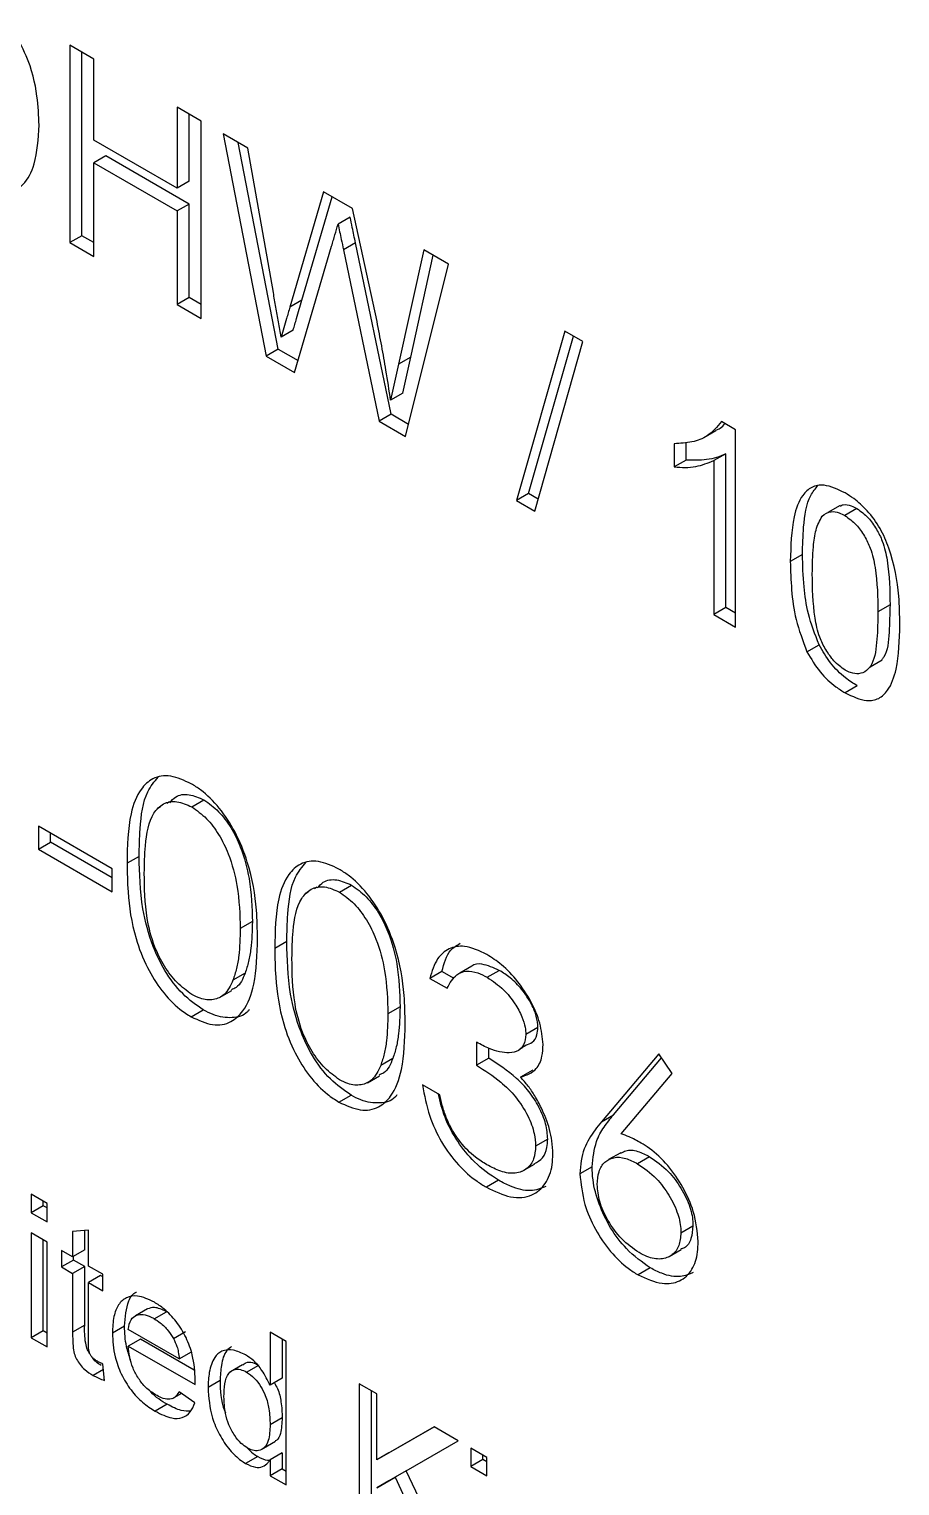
# Model space of a CAD drawing. Extents: x 75 to 2075, y 25 to 1460.
# Drawn here: x 1937.8 to 1947.99, y 983.23 to 1000.26 of the extents above; entities that cross this region are included whole.
import ezdxf

# ---------------------------------------------------------------- set-up
doc = ezdxf.new("R2010")
doc.units = 0
doc.header["$LTSCALE"] = 5
doc.linetypes.add('SLD-KATı', pattern=[0])
doc.layers.get('0').update_dxf_attribs({"linetype": 'CONTINUOUS'})

msp = doc.modelspace()

# ---------------------------------------------------------------- linework, layer by layer
at = {"color": 7, "linetype": 'SLD-KATı'}
for p, q in [((1938.561, 999.913), (1938.279, 1000.076)), ((1938.279, 1000.076), (1938.279, 997.769)), ((1938.421, 997.85), (1938.421, 999.994)), ((1938.561, 998.967), (1938.561, 999.913)), ((1939.816, 999.189), (1939.534, 999.351)), ((1939.534, 999.351), (1939.534, 998.405)), ((1939.676, 998.486), (1939.676, 999.27)), ((1939.816, 996.882), (1939.816, 999.189)), ((1939.534, 998.405), (1938.561, 998.967)), ((1940.363, 998.873), (1940.072, 999.041)), ((1940.072, 999.041), (1940.575, 996.443)), ((1940.717, 996.525), (1940.249, 998.938)), ((1938.702, 998.782), (1938.561, 998.7)), ((1939.676, 998.22), (1938.702, 998.782)), ((1940.66, 997.184), (1940.363, 998.873)), ((1938.561, 997.606), (1938.561, 998.7)), ((1938.561, 998.7), (1939.534, 998.139)), ((1939.676, 998.486), (1939.534, 998.405)), ((1939.676, 998.22), (1939.534, 998.139)), ((1939.676, 997.126), (1939.676, 998.22)), ((1941.248, 998.362), (1940.854, 997.015)), ((1940.995, 997.097), (1941.349, 998.304)), ((1941.587, 998.166), (1941.248, 998.362)), ((1939.534, 998.139), (1939.534, 997.044)), ((1941.558, 998.067), (1941.417, 997.986)), ((1941.873, 996.846), (1941.587, 998.166)), ((1938.421, 997.85), (1938.279, 997.769)), ((1938.279, 997.769), (1938.561, 997.606)), ((1938.561, 997.769), (1938.421, 997.85)), ((1940.908, 996.251), (1941.341, 997.727)), ((1941.621, 997.766), (1941.48, 997.684)), ((1942.038, 995.762), (1941.621, 997.766)), ((1941.48, 997.684), (1941.897, 995.68)), ((1942.419, 997.686), (1942.124, 996.348)), ((1942.266, 996.429), (1942.529, 997.623)), ((1942.71, 997.518), (1942.419, 997.686)), ((1942.207, 995.502), (1942.71, 997.518)), ((1939.676, 997.126), (1939.534, 997.044)), ((1939.534, 997.044), (1939.816, 996.882)), ((1939.816, 997.045), (1939.676, 997.126)), ((1940.995, 997.097), (1940.854, 997.015)), ((1940.892, 996.746), (1940.751, 996.665)), ((1944.067, 996.734), (1943.504, 994.753)), ((1943.645, 994.834), (1944.169, 996.676)), ((1944.279, 996.612), (1944.067, 996.734)), ((1940.717, 996.525), (1940.575, 996.443)), ((1940.717, 996.525), (1940.949, 996.391)), ((1943.716, 994.63), (1944.279, 996.612)), ((1940.575, 996.443), (1940.908, 996.251)), ((1942.266, 996.429), (1942.124, 996.348)), ((1942.173, 996.007), (1942.031, 995.925)), ((1942.038, 995.762), (1941.897, 995.68)), ((1941.897, 995.68), (1942.207, 995.502)), ((1942.242, 995.644), (1942.038, 995.762)), ((1946.065, 995.581), (1945.9, 995.676)), ((1945.693, 995.49), (1945.834, 995.571)), ((1946.065, 993.274), (1946.065, 995.581)), ((1945.348, 995.418), (1945.348, 995.146)), ((1945.489, 995.227), (1945.489, 995.433)), ((1945.489, 995.227), (1945.348, 995.146)), ((1945.95, 995.301), (1945.809, 995.22)), ((1945.809, 995.22), (1945.809, 993.422)), ((1945.95, 993.504), (1945.95, 995.301)), ((1943.645, 994.834), (1943.504, 994.753)), ((1943.756, 994.771), (1943.645, 994.834)), ((1943.504, 994.753), (1943.716, 994.63)), ((1947.287, 994.696), (1947.145, 994.615)), ((1947.484, 994.659), (1947.343, 994.577)), ((1946.847, 994.124), (1946.705, 994.042)), ((1945.95, 993.504), (1945.809, 993.422)), ((1946.065, 993.437), (1945.95, 993.504)), ((1947.871, 993.533), (1947.73, 993.452)), ((1945.809, 993.422), (1946.065, 993.274)), ((1946.9, 992.985), (1947.041, 993.067)), ((1947.638, 992.809), (1947.779, 992.891)), ((1947.487, 992.587), (1947.346, 992.505)), ((1939.444, 991.229), (1939.415, 991.212)), ((1939.707, 991.172), (1939.848, 991.254)), ((1939.336, 991.167), (1939.302, 991.147)), ((1937.913, 990.945), (1937.913, 990.679)), ((1938.777, 990.446), (1937.913, 990.945)), ((1937.913, 990.679), (1938.055, 990.761)), ((1938.055, 990.761), (1938.055, 990.863)), ((1938.777, 990.344), (1938.055, 990.761)), ((1937.913, 990.679), (1938.777, 990.18)), ((1939.091, 990.593), (1938.949, 990.512)), ((1938.777, 990.18), (1938.777, 990.446)), ((1941.17, 990.232), (1941.142, 990.215)), ((1941.434, 990.175), (1941.575, 990.257)), ((1941.063, 990.17), (1941.029, 990.15)), ((1940.415, 989.83), (1940.273, 989.748)), ((1940.818, 989.596), (1940.676, 989.515)), ((1940.33, 989.227), (1940.188, 989.146)), ((1942.631, 989.249), (1942.49, 989.167)), ((1942.775, 989.166), (1942.631, 989.249)), ((1942.981, 989.311), (1942.84, 989.229)), ((1943.161, 989.179), (1943.302, 989.26)), ((1940.032, 988.943), (1940.174, 989.025)), ((1942.49, 989.167), (1942.691, 989.051)), ((1939.7, 988.717), (1939.841, 988.798)), ((1942.142, 988.833), (1942, 988.752)), ((1943.754, 988.593), (1943.612, 988.511)), ((1943.037, 988.419), (1943.037, 988.153)), ((1943.178, 988.235), (1943.178, 988.35)), ((1943.548, 988.347), (1943.611, 988.384)), ((1942.057, 988.23), (1941.915, 988.149)), ((1943.178, 988.235), (1943.037, 988.153)), ((1945.166, 988.286), (1944.496, 987.49)), ((1944.638, 987.572), (1945.199, 988.239)), ((1945.322, 988.056), (1945.166, 988.286)), ((1941.759, 987.946), (1941.901, 988.028)), ((1943.693, 988.094), (1943.551, 988.012)), ((1944.728, 987.351), (1945.322, 988.056)), ((1942.605, 987.804), (1942.403, 987.921)), ((1941.427, 987.72), (1941.568, 987.801)), ((1944.496, 987.49), (1944.638, 987.572)), ((1943.869, 987.288), (1943.727, 987.206)), ((1943.57, 986.912), (1943.712, 986.994)), ((1944.722, 987.129), (1944.58, 987.048)), ((1945.06, 987.082), (1944.919, 987)), ((1943.294, 986.806), (1943.152, 986.724)), ((1944.387, 986.964), (1944.245, 986.882)), ((1938.014, 986.535), (1937.828, 986.642)), ((1937.828, 986.642), (1937.828, 986.427)), ((1937.97, 986.509), (1937.828, 986.427)), ((1937.97, 986.509), (1937.97, 986.561)), ((1938.014, 986.483), (1937.97, 986.509)), ((1938.014, 986.32), (1938.014, 986.535)), ((1937.828, 986.427), (1938.014, 986.32)), ((1938.014, 986.083), (1937.828, 986.191)), ((1937.828, 986.191), (1937.828, 984.965)), ((1938.499, 986.224), (1938.313, 986.209)), ((1938.313, 986.209), (1938.313, 985.911)), ((1938.454, 985.993), (1938.454, 986.221)), ((1938.499, 985.803), (1938.499, 986.224)), ((1945.426, 986.192), (1945.567, 986.273)), ((1937.97, 985.046), (1937.97, 986.109)), ((1938.014, 984.857), (1938.014, 986.083)), ((1938.313, 985.911), (1938.182, 985.986)), ((1938.182, 985.986), (1938.182, 985.793)), ((1938.454, 985.993), (1938.313, 985.911)), ((1945.288, 985.914), (1945.429, 985.995)), ((1938.324, 985.874), (1938.182, 985.793)), ((1938.182, 985.793), (1938.313, 985.717)), ((1938.454, 985.799), (1938.313, 985.717)), ((1938.324, 985.874), (1938.324, 985.917)), ((1938.454, 985.799), (1938.324, 985.874)), ((1938.454, 985.111), (1938.454, 985.799)), ((1938.666, 985.707), (1938.499, 985.803)), ((1945.067, 985.782), (1944.925, 985.7)), ((1938.313, 985.717), (1938.313, 985.029)), ((1938.64, 985.692), (1938.499, 985.61)), ((1938.499, 984.914), (1938.499, 985.61)), ((1938.499, 985.61), (1938.666, 985.513)), ((1938.666, 985.676), (1938.64, 985.692)), ((1938.666, 985.513), (1938.666, 985.707)), ((1939.19, 985.304), (1939.049, 985.222)), ((1939.268, 985.187), (1939.409, 985.269)), ((1938.454, 985.111), (1938.313, 985.029)), ((1938.92, 985.1), (1938.778, 985.019)), ((1937.97, 985.046), (1937.828, 984.965)), ((1937.828, 984.965), (1938.014, 984.857)), ((1938.014, 985.02), (1937.97, 985.046)), ((1939.56, 984.717), (1938.964, 985.061)), ((1939.106, 984.949), (1938.964, 984.868)), ((1939.733, 984.588), (1939.106, 984.949)), ((1939.492, 984.955), (1939.634, 985.037)), ((1940.808, 984.922), (1940.622, 985.029)), ((1940.622, 985.029), (1940.622, 984.41)), ((1940.764, 984.948), (1940.764, 984.491)), ((1938.964, 984.868), (1939.746, 984.417)), ((1939.56, 984.717), (1939.702, 984.799)), ((1940.808, 983.244), (1940.808, 984.922)), ((1938.673, 984.593), (1938.554, 984.524)), ((1938.685, 984.467), (1938.666, 984.658)), ((1940.3, 984.649), (1940.159, 984.568)), ((1940.347, 984.564), (1940.489, 984.646)), ((1940.037, 984.465), (1939.896, 984.383)), ((1940.764, 984.491), (1940.622, 984.41)), ((1941.87, 984.309), (1941.665, 984.427)), ((1941.665, 984.427), (1941.665, 982.749)), ((1939.482, 984.255), (1939.584, 984.314)), ((1939.741, 984.204), (1939.558, 984.331)), ((1941.807, 982.831), (1941.807, 984.346)), ((1941.87, 983.536), (1941.87, 984.309)), ((1939.42, 984.187), (1939.279, 984.106)), ((1940.764, 984.029), (1940.622, 983.948)), ((1942.54, 983.922), (1941.87, 983.536)), ((1942.012, 983.618), (1942.54, 983.922)), ((1942.82, 983.76), (1942.54, 983.922)), ((1940.544, 983.673), (1940.686, 983.755)), ((1942.213, 983.41), (1942.82, 983.76)), ((1940.478, 983.577), (1940.336, 983.495)), ((1940.764, 983.618), (1940.622, 983.537)), ((1940.764, 983.618), (1940.764, 983.433)), ((1942.012, 983.618), (1941.87, 983.536)), ((1943.155, 983.567), (1942.969, 983.674)), ((1942.969, 983.674), (1942.969, 983.459)), ((1943.111, 983.541), (1943.111, 983.593)), ((1943.155, 983.352), (1943.155, 983.567)), ((1940.622, 983.537), (1940.622, 983.352)), ((1940.764, 983.433), (1940.622, 983.352)), ((1940.764, 983.433), (1940.808, 983.407)), ((1942.213, 983.41), (1942.012, 983.294)), ((1942.213, 983.41), (1942.083, 983.335)), ((1942.857, 982.061), (1942.213, 983.41)), ((1943.111, 983.541), (1942.969, 983.459)), ((1942.969, 983.459), (1943.155, 983.352)), ((1943.155, 983.515), (1943.111, 983.541)), ((1940.622, 983.352), (1940.808, 983.244)), ((1941.87, 983.212), (1942.083, 983.335)), ((1942.012, 983.294), (1941.87, 983.212)), ((1942.083, 983.335), (1942.605, 982.207))]:
    msp.add_line(p, q, dxfattribs=at)
for points, knots in [([(1937.921, 999.142), (1937.916, 999.253), (1937.906, 999.509), (1937.81, 999.907), (1937.666, 1000.162), (1937.608, 1000.265)], [0, 0, 0, 0, 0.315467, 0.722962, 1, 1, 1, 1]), ([(1936.997, 998.509), (1937.092, 998.459), (1937.282, 998.358), (1937.551, 998.314), (1937.753, 998.438), (1937.895, 998.709), (1937.911, 998.982), (1937.921, 999.142)], [0, 0, 0, 0, 0.181861, 0.365796, 0.532208, 0.726935, 1, 1, 1, 1]), ([(1941.621, 997.766), (1941.615, 997.796), (1941.602, 997.855), (1941.581, 997.956), (1941.567, 998.027), (1941.558, 998.067)], [0, 0, 0, 0, 0.296938, 0.593882, 1, 1, 1, 1]), ([(1941.341, 997.727), (1941.348, 997.75), (1941.361, 997.794), (1941.386, 997.88), (1941.405, 997.944), (1941.417, 997.986)], [0, 0, 0, 0, 0.25956, 0.519121, 1, 1, 1, 1]), ([(1941.417, 997.986), (1941.423, 997.956), (1941.435, 997.896), (1941.456, 997.796), (1941.471, 997.725), (1941.48, 997.684)], [0, 0, 0, 0, 0.297013, 0.593946, 1, 1, 1, 1]), ([(1940.751, 996.665), (1940.74, 996.724), (1940.72, 996.84), (1940.69, 997.013), (1940.67, 997.127), (1940.66, 997.184)], [0, 0, 0, 0, 0.340988, 0.670494, 1, 1, 1, 1]), ([(1940.892, 996.746), (1940.905, 996.791), (1940.929, 996.872), (1940.963, 996.989), (1940.984, 997.061), (1940.995, 997.097)], [0, 0, 0, 0, 0.382685, 0.691342, 1, 1, 1, 1]), ([(1940.854, 997.015), (1940.847, 996.993), (1940.834, 996.948), (1940.81, 996.867), (1940.783, 996.773), (1940.761, 996.701), (1940.751, 996.665)], [0, 0, 0, 0, 0.1913412, 0.3826883, 0.6913441, 1, 1, 1, 1]), ([(1942.031, 995.925), (1942.014, 996.042), (1941.982, 996.253), (1941.928, 996.56), (1941.891, 996.751), (1941.873, 996.846)], [0, 0, 0, 0, 0.384819, 0.692338, 1, 1, 1, 1]), ([(1942.124, 996.348), (1942.114, 996.301), (1942.093, 996.207), (1942.063, 996.066), (1942.042, 995.972), (1942.031, 995.925)], [0, 0, 0, 0, 0.334719, 0.667358, 1, 1, 1, 1]), ([(1942.173, 996.007), (1942.183, 996.054), (1942.204, 996.148), (1942.235, 996.289), (1942.255, 996.382), (1942.266, 996.429)], [0, 0, 0, 0, 0.334719, 0.66736, 1, 1, 1, 1]), ([(1945.9, 995.676), (1945.849, 995.615), (1945.754, 995.503), (1945.557, 995.43), (1945.418, 995.422), (1945.348, 995.418)], [0, 0, 0, 0, 0.371922, 0.681373, 1, 1, 1, 1]), ([(1945.832, 995.576), (1945.851, 995.582), (1945.893, 995.597), (1945.923, 995.634), (1945.939, 995.654)], [0, 0, 0, 0, 0.446762, 1, 1, 1, 1]), ([(1945.348, 995.146), (1945.391, 995.143), (1945.477, 995.137), (1945.636, 995.152), (1945.741, 995.193), (1945.809, 995.22)], [0, 0, 0, 0, 0.257615, 0.51512, 1, 1, 1, 1]), ([(1945.95, 995.301), (1945.915, 995.285), (1945.845, 995.252), (1945.692, 995.222), (1945.57, 995.225), (1945.489, 995.227)], [0, 0, 0, 0, 0.2576707, 0.5152836, 1, 1, 1, 1]), ([(1947.346, 994.842), (1947.261, 994.882), (1947.119, 994.951), (1946.95, 994.918), (1946.821, 994.798), (1946.718, 994.512), (1946.71, 994.222), (1946.705, 994.042)], [0, 0, 0, 0, 0.18531, 0.311007, 0.436487, 0.649442, 1, 1, 1, 1]), ([(1946.847, 994.124), (1946.85, 994.231), (1946.856, 994.479), (1946.901, 994.773), (1946.998, 994.892), (1947.028, 994.928)], [0, 0, 0, 0, 0.3454699, 0.8009858, 1, 1, 1, 1]), ([(1947.986, 993.303), (1947.984, 993.413), (1947.98, 993.694), (1947.908, 994.082), (1947.763, 994.433), (1947.613, 994.633), (1947.468, 994.766), (1947.379, 994.821), (1947.346, 994.842)], [0, 0, 0, 0, 0.209364, 0.536484, 0.669568, 0.803791, 0.925387, 1, 1, 1, 1]), ([(1947.291, 994.688), (1947.302, 994.695), (1947.336, 994.715), (1947.407, 994.698), (1947.462, 994.67), (1947.484, 994.659)], [0, 0, 0, 0, 0.214056, 0.684521, 1, 1, 1, 1]), ([(1947.484, 994.659), (1947.53, 994.626), (1947.615, 994.567), (1947.715, 994.422), (1947.798, 994.251), (1947.865, 993.94), (1947.869, 993.703), (1947.871, 993.533)], [0, 0, 0, 0, 0.139866, 0.259174, 0.37275, 0.552839, 1, 1, 1, 1]), ([(1946.962, 993.895), (1946.964, 994.003), (1946.968, 994.18), (1946.997, 994.419), (1947.05, 994.521), (1947.077, 994.572)], [0, 0, 0, 0, 0.428117, 0.708757, 1, 1, 1, 1]), ([(1947.077, 994.572), (1947.11, 994.595), (1947.165, 994.633), (1947.265, 994.618), (1947.321, 994.589), (1947.343, 994.577)], [0, 0, 0, 0, 0.462679, 0.784319, 1, 1, 1, 1]), ([(1947.343, 994.577), (1947.389, 994.545), (1947.474, 994.485), (1947.574, 994.341), (1947.657, 994.169), (1947.724, 993.858), (1947.727, 993.621), (1947.73, 993.452)], [0, 0, 0, 0, 0.139866, 0.259174, 0.37275, 0.552839, 1, 1, 1, 1]), ([(1947.041, 993.067), (1946.994, 993.189), (1946.907, 993.419), (1946.856, 993.776), (1946.85, 993.998), (1946.847, 994.124)], [0, 0, 0, 0, 0.33041, 0.623595, 1, 1, 1, 1]), ([(1946.705, 994.042), (1946.708, 993.932), (1946.714, 993.714), (1946.759, 993.359), (1946.852, 993.112), (1946.9, 992.985)], [0, 0, 0, 0, 0.331901, 0.656806, 1, 1, 1, 1]), ([(1947.346, 992.771), (1947.301, 992.803), (1947.217, 992.863), (1947.117, 993.008), (1947.032, 993.181), (1946.968, 993.492), (1946.964, 993.728), (1946.962, 993.895)], [0, 0, 0, 0, 0.137427, 0.25702, 0.373995, 0.555488, 1, 1, 1, 1]), ([(1947.73, 993.452), (1947.728, 993.345), (1947.723, 993.13), (1947.691, 992.879), (1947.6, 992.757), (1947.512, 992.722), (1947.422, 992.732), (1947.367, 992.76), (1947.346, 992.771)], [0, 0, 0, 0, 0.291519, 0.584687, 0.707649, 0.830331, 0.933423, 1, 1, 1, 1]), ([(1947.871, 993.533), (1947.868, 993.427), (1947.862, 993.215), (1947.844, 992.978), (1947.783, 992.906), (1947.775, 992.896)], [0, 0, 0, 0, 0.461354, 0.925317, 1, 1, 1, 1]), ([(1947.346, 992.505), (1947.432, 992.464), (1947.576, 992.396), (1947.745, 992.429), (1947.871, 992.55), (1947.973, 992.834), (1947.981, 993.123), (1947.986, 993.303)], [0, 0, 0, 0, 0.1892264, 0.314214, 0.4388013, 0.6491328, 1, 1, 1, 1]), ([(1946.9, 992.985), (1946.948, 992.903), (1947.044, 992.741), (1947.21, 992.59), (1947.31, 992.527), (1947.346, 992.505)], [0, 0, 0, 0, 0.399804, 0.787019, 1, 1, 1, 1]), ([(1947.487, 992.587), (1947.442, 992.616), (1947.333, 992.684), (1947.17, 992.845), (1947.083, 992.995), (1947.041, 993.067)], [0, 0, 0, 0, 0.273491, 0.648749, 1, 1, 1, 1]), ([(1939.7, 991.442), (1939.618, 991.48), (1939.454, 991.555), (1939.248, 991.518), (1939.084, 991.368), (1938.96, 991.041), (1938.953, 990.714), (1938.949, 990.512)], [0, 0, 0, 0, 0.155618, 0.311935, 0.454721, 0.662944, 1, 1, 1, 1]), ([(1939.091, 990.593), (1939.093, 990.701), (1939.099, 990.971), (1939.146, 991.319), (1939.269, 991.466), (1939.314, 991.52)], [0, 0, 0, 0, 0.295982, 0.745313, 1, 1, 1, 1]), ([(1940.475, 989.631), (1940.473, 989.741), (1940.468, 990.025), (1940.396, 990.452), (1940.229, 990.869), (1940.035, 991.165), (1939.85, 991.348), (1939.737, 991.419), (1939.7, 991.442)], [0, 0, 0, 0, 0.179179, 0.461345, 0.637281, 0.783821, 0.93058, 1, 1, 1, 1]), ([(1939.151, 990.396), (1939.153, 990.504), (1939.157, 990.761), (1939.215, 991.065), (1939.368, 991.219), (1939.525, 991.252), (1939.647, 991.198), (1939.707, 991.172)], [0, 0, 0, 0, 0.2305227, 0.551426, 0.7032148, 0.8558961, 1, 1, 1, 1]), ([(1939.449, 991.221), (1939.47, 991.246), (1939.526, 991.31), (1939.668, 991.332), (1939.789, 991.28), (1939.848, 991.254)], [0, 0, 0, 0, 0.238436, 0.630223, 1, 1, 1, 1]), ([(1939.848, 991.254), (1939.907, 991.212), (1940.021, 991.13), (1940.171, 990.93), (1940.303, 990.659), (1940.402, 990.273), (1940.41, 989.995), (1940.415, 989.83)], [0, 0, 0, 0, 0.1420557, 0.279146, 0.4238033, 0.6593698, 1, 1, 1, 1]), ([(1939.707, 991.172), (1939.765, 991.13), (1939.88, 991.048), (1940.03, 990.848), (1940.161, 990.577), (1940.26, 990.191), (1940.269, 989.913), (1940.273, 989.748)], [0, 0, 0, 0, 0.142056, 0.279146, 0.423803, 0.65937, 1, 1, 1, 1]), ([(1939.841, 988.798), (1939.759, 988.855), (1939.594, 988.97), (1939.389, 989.245), (1939.223, 989.59), (1939.102, 990.059), (1939.095, 990.394), (1939.091, 990.593)], [0, 0, 0, 0, 0.156378, 0.313617, 0.453912, 0.673752, 1, 1, 1, 1]), ([(1941.427, 990.445), (1941.345, 990.483), (1941.181, 990.558), (1940.975, 990.521), (1940.811, 990.371), (1940.687, 990.044), (1940.68, 989.717), (1940.676, 989.515)], [0, 0, 0, 0, 0.155618, 0.311935, 0.454721, 0.662944, 1, 1, 1, 1]), ([(1938.949, 990.512), (1938.951, 990.402), (1938.956, 990.123), (1939.015, 989.709), (1939.169, 989.305), (1939.35, 989.016), (1939.535, 988.822), (1939.655, 988.745), (1939.7, 988.717)], [0, 0, 0, 0, 0.1806558, 0.4590733, 0.627824, 0.7710513, 0.9142298, 1, 1, 1, 1]), ([(1939.707, 988.979), (1939.648, 989.021), (1939.531, 989.105), (1939.38, 989.307), (1939.251, 989.567), (1939.157, 989.95), (1939.153, 990.224), (1939.151, 990.396)], [0, 0, 0, 0, 0.1423447, 0.2840378, 0.4286851, 0.6392402, 1, 1, 1, 1]), ([(1940.818, 989.596), (1940.82, 989.704), (1940.826, 989.974), (1940.873, 990.322), (1940.996, 990.47), (1941.041, 990.523)], [0, 0, 0, 0, 0.295982, 0.745313, 1, 1, 1, 1]), ([(1942.202, 988.634), (1942.2, 988.744), (1942.195, 989.028), (1942.123, 989.455), (1941.956, 989.872), (1941.762, 990.168), (1941.577, 990.351), (1941.464, 990.422), (1941.427, 990.445)], [0, 0, 0, 0, 0.179179, 0.461345, 0.637281, 0.783821, 0.93058, 1, 1, 1, 1]), ([(1940.878, 989.4), (1940.88, 989.507), (1940.884, 989.764), (1940.942, 990.068), (1941.095, 990.222), (1941.252, 990.255), (1941.374, 990.201), (1941.434, 990.175)], [0, 0, 0, 0, 0.230523, 0.551426, 0.703215, 0.855896, 1, 1, 1, 1]), ([(1941.176, 990.224), (1941.197, 990.249), (1941.253, 990.313), (1941.395, 990.335), (1941.516, 990.283), (1941.575, 990.257)], [0, 0, 0, 0, 0.238436, 0.630223, 1, 1, 1, 1]), ([(1941.575, 990.257), (1941.633, 990.215), (1941.748, 990.133), (1941.898, 989.933), (1942.03, 989.662), (1942.129, 989.276), (1942.137, 988.998), (1942.142, 988.833)], [0, 0, 0, 0, 0.142056, 0.279146, 0.423803, 0.65937, 1, 1, 1, 1]), ([(1941.434, 990.175), (1941.492, 990.133), (1941.607, 990.051), (1941.757, 989.851), (1941.888, 989.58), (1941.987, 989.194), (1941.995, 988.916), (1942, 988.752)], [0, 0, 0, 0, 0.142056, 0.279146, 0.423803, 0.65937, 1, 1, 1, 1]), ([(1940.273, 989.748), (1940.27, 989.641), (1940.266, 989.479), (1940.233, 989.28), (1940.203, 989.191), (1940.188, 989.146)], [0, 0, 0, 0, 0.494077, 0.745649, 1, 1, 1, 1]), ([(1940.415, 989.83), (1940.412, 989.723), (1940.407, 989.561), (1940.374, 989.362), (1940.345, 989.272), (1940.33, 989.227)], [0, 0, 0, 0, 0.494077, 0.745649, 1, 1, 1, 1]), ([(1939.7, 988.717), (1939.785, 988.678), (1939.955, 988.601), (1940.167, 988.642), (1940.338, 988.802), (1940.461, 989.126), (1940.47, 989.446), (1940.475, 989.631)], [0, 0, 0, 0, 0.160811, 0.322052, 0.466964, 0.691873, 1, 1, 1, 1]), ([(1941.568, 987.801), (1941.486, 987.859), (1941.321, 987.973), (1941.116, 988.248), (1940.95, 988.593), (1940.829, 989.062), (1940.822, 989.397), (1940.818, 989.596)], [0, 0, 0, 0, 0.1563777, 0.3136165, 0.4539116, 0.673752, 1, 1, 1, 1]), ([(1943.158, 989.446), (1943.068, 989.487), (1942.906, 989.562), (1942.707, 989.525), (1942.56, 989.399), (1942.515, 989.249), (1942.49, 989.167)], [0, 0, 0, 0, 0.279695, 0.504138, 0.72873, 1, 1, 1, 1]), ([(1942.631, 989.249), (1942.657, 989.342), (1942.699, 989.49), (1942.806, 989.554), (1942.845, 989.577)], [0, 0, 0, 0, 0.630948, 1, 1, 1, 1]), ([(1940.676, 989.515), (1940.678, 989.405), (1940.683, 989.126), (1940.742, 988.713), (1940.896, 988.308), (1941.077, 988.019), (1941.262, 987.825), (1941.382, 987.749), (1941.427, 987.72)], [0, 0, 0, 0, 0.180656, 0.459073, 0.627824, 0.771051, 0.91423, 1, 1, 1, 1]), ([(1941.434, 987.982), (1941.375, 988.024), (1941.258, 988.108), (1941.107, 988.31), (1940.978, 988.571), (1940.884, 988.953), (1940.88, 989.227), (1940.878, 989.4)], [0, 0, 0, 0, 0.142345, 0.284038, 0.428685, 0.63924, 1, 1, 1, 1]), ([(1943.814, 988.394), (1943.806, 988.476), (1943.789, 988.639), (1943.678, 988.902), (1943.52, 989.138), (1943.34, 989.327), (1943.215, 989.409), (1943.158, 989.446)], [0, 0, 0, 0, 0.207064, 0.409703, 0.613894, 0.823729, 1, 1, 1, 1]), ([(1940.33, 989.227), (1940.302, 989.161), (1940.266, 989.071), (1940.188, 989.041), (1940.169, 989.034)], [0, 0, 0, 0, 0.747262, 1, 1, 1, 1]), ([(1942.691, 989.051), (1942.724, 989.111), (1942.778, 989.209), (1942.912, 989.261), (1943.039, 989.242), (1943.123, 989.198), (1943.161, 989.179)], [0, 0, 0, 0, 0.363168, 0.592213, 0.821145, 1, 1, 1, 1]), ([(1943.302, 989.26), (1943.234, 989.291), (1943.119, 989.341), (1943.01, 989.338), (1942.982, 989.311), (1942.982, 989.311)], [0, 0, 0, 0, 0.595713, 0.997272, 1, 1, 1, 1]), ([(1943.754, 988.593), (1943.75, 988.636), (1943.743, 988.723), (1943.675, 988.882), (1943.57, 989.04), (1943.436, 989.175), (1943.345, 989.233), (1943.302, 989.26)], [0, 0, 0, 0, 0.167249, 0.33545, 0.571563, 0.796006, 1, 1, 1, 1]), ([(1940.188, 989.146), (1940.159, 989.083), (1940.106, 988.973), (1939.964, 988.909), (1939.828, 988.917), (1939.739, 988.962), (1939.707, 988.979)], [0, 0, 0, 0, 0.339757, 0.595557, 0.851617, 1, 1, 1, 1]), ([(1943.161, 989.179), (1943.226, 989.135), (1943.343, 989.058), (1943.481, 988.885), (1943.567, 988.731), (1943.607, 988.604), (1943.611, 988.539), (1943.612, 988.511)], [0, 0, 0, 0, 0.3073211, 0.5459567, 0.738905, 0.8915838, 1, 1, 1, 1]), ([(1940.378, 988.803), (1940.371, 988.793), (1940.325, 988.729), (1940.18, 988.696), (1939.997, 988.717), (1939.88, 988.778), (1939.841, 988.798)], [0, 0, 0, 0, 0.064384, 0.438892, 0.814631, 1, 1, 1, 1]), ([(1942, 988.752), (1941.997, 988.644), (1941.993, 988.482), (1941.96, 988.283), (1941.93, 988.194), (1941.915, 988.149)], [0, 0, 0, 0, 0.494077, 0.745649, 1, 1, 1, 1]), ([(1942.142, 988.833), (1942.139, 988.726), (1942.134, 988.564), (1942.101, 988.365), (1942.072, 988.275), (1942.057, 988.23)], [0, 0, 0, 0, 0.494077, 0.745649, 1, 1, 1, 1]), ([(1941.427, 987.72), (1941.512, 987.681), (1941.682, 987.604), (1941.894, 987.645), (1942.065, 987.805), (1942.188, 988.129), (1942.197, 988.449), (1942.202, 988.634)], [0, 0, 0, 0, 0.1608108, 0.322052, 0.4669641, 0.6918732, 1, 1, 1, 1]), ([(1943.612, 988.511), (1943.607, 988.467), (1943.597, 988.385), (1943.524, 988.311), (1943.389, 988.285), (1943.217, 988.324), (1943.086, 988.393), (1943.037, 988.419)], [0, 0, 0, 0, 0.160278, 0.301808, 0.478183, 0.801904, 1, 1, 1, 1]), ([(1943.61, 988.386), (1943.638, 988.395), (1943.696, 988.413), (1943.746, 988.491), (1943.751, 988.563), (1943.754, 988.593)], [0, 0, 0, 0, 0.345385, 0.733658, 1, 1, 1, 1]), ([(1943.551, 988.012), (1943.619, 988.035), (1943.732, 988.073), (1943.806, 988.235), (1943.811, 988.346), (1943.814, 988.394)], [0, 0, 0, 0, 0.4623218, 0.7699572, 1, 1, 1, 1]), ([(1942.057, 988.23), (1942.029, 988.164), (1941.993, 988.074), (1941.915, 988.045), (1941.896, 988.037)], [0, 0, 0, 0, 0.747262, 1, 1, 1, 1]), ([(1943.869, 987.288), (1943.864, 987.346), (1943.853, 987.467), (1943.77, 987.665), (1943.652, 987.851), (1943.451, 988.058), (1943.288, 988.164), (1943.178, 988.235)], [0, 0, 0, 0, 0.15268, 0.317686, 0.480778, 0.647378, 1, 1, 1, 1]), ([(1941.915, 988.149), (1941.886, 988.086), (1941.833, 987.976), (1941.691, 987.912), (1941.555, 987.92), (1941.466, 987.965), (1941.434, 987.982)], [0, 0, 0, 0, 0.339757, 0.595557, 0.851617, 1, 1, 1, 1]), ([(1943.037, 988.153), (1943.131, 988.092), (1943.287, 987.99), (1943.499, 987.789), (1943.636, 987.573), (1943.716, 987.367), (1943.724, 987.254), (1943.727, 987.206)], [0, 0, 0, 0, 0.303376, 0.501253, 0.701144, 0.872268, 1, 1, 1, 1]), ([(1943.795, 987.65), (1943.77, 987.699), (1943.724, 987.788), (1943.64, 987.91), (1943.581, 987.978), (1943.551, 988.012)], [0, 0, 0, 0, 0.36953, 0.680669, 1, 1, 1, 1]), ([(1942.403, 987.921), (1942.426, 987.8), (1942.468, 987.579), (1942.618, 987.248), (1942.816, 986.981), (1943.004, 986.815), (1943.115, 986.746), (1943.152, 986.724)], [0, 0, 0, 0, 0.260014, 0.476791, 0.694305, 0.899189, 1, 1, 1, 1]), ([(1942.105, 987.806), (1942.098, 987.796), (1942.052, 987.732), (1941.907, 987.699), (1941.724, 987.72), (1941.607, 987.781), (1941.568, 987.801)], [0, 0, 0, 0, 0.064384, 0.438892, 0.814631, 1, 1, 1, 1]), ([(1943.294, 986.806), (1943.197, 986.87), (1943.025, 986.985), (1942.809, 987.256), (1942.656, 987.536), (1942.612, 987.723), (1942.59, 987.813)], [0, 0, 0, 0, 0.302238, 0.540297, 0.778318, 1, 1, 1, 1]), ([(1942.781, 987.344), (1942.748, 987.404), (1942.69, 987.508), (1942.638, 987.665), (1942.616, 987.758), (1942.605, 987.804)], [0, 0, 0, 0, 0.396219, 0.695156, 1, 1, 1, 1]), ([(1943.929, 987.112), (1943.926, 987.163), (1943.92, 987.296), (1943.869, 987.485), (1943.812, 987.612), (1943.795, 987.65)], [0, 0, 0, 0, 0.302231, 0.787645, 1, 1, 1, 1]), ([(1944.496, 987.49), (1944.446, 987.427), (1944.345, 987.301), (1944.257, 987.092), (1944.248, 986.934), (1944.245, 986.882)], [0, 0, 0, 0, 0.40003, 0.80321, 1, 1, 1, 1]), ([(1944.387, 986.964), (1944.398, 987.068), (1944.418, 987.247), (1944.525, 987.432), (1944.6, 987.525), (1944.638, 987.572)], [0, 0, 0, 0, 0.404393, 0.699692, 1, 1, 1, 1]), ([(1943.156, 986.988), (1943.112, 987.015), (1943.005, 987.083), (1942.875, 987.21), (1942.803, 987.313), (1942.781, 987.344)], [0, 0, 0, 0, 0.3296761, 0.795729, 1, 1, 1, 1]), ([(1944.961, 987.242), (1944.937, 987.255), (1944.89, 987.281), (1944.812, 987.318), (1944.759, 987.339), (1944.728, 987.351)], [0, 0, 0, 0, 0.302502, 0.60515, 1, 1, 1, 1]), ([(1943.727, 987.206), (1943.723, 987.153), (1943.714, 987.044), (1943.627, 986.932), (1943.495, 986.876), (1943.326, 986.899), (1943.21, 986.959), (1943.156, 986.988)], [0, 0, 0, 0, 0.173225, 0.35855, 0.580986, 0.802364, 1, 1, 1, 1]), ([(1943.708, 986.999), (1943.745, 987.018), (1943.814, 987.056), (1943.862, 987.169), (1943.867, 987.254), (1943.869, 987.288)], [0, 0, 0, 0, 0.3938285, 0.7626627, 1, 1, 1, 1]), ([(1944.725, 987.122), (1944.744, 987.134), (1944.797, 987.168), (1944.917, 987.154), (1945.014, 987.105), (1945.06, 987.082)], [0, 0, 0, 0, 0.2134345, 0.6232891, 1, 1, 1, 1]), ([(1945.627, 986.089), (1945.617, 986.205), (1945.599, 986.411), (1945.455, 986.727), (1945.278, 986.989), (1945.1, 987.155), (1944.993, 987.222), (1944.961, 987.242)], [0, 0, 0, 0, 0.26989, 0.481073, 0.691501, 0.907587, 1, 1, 1, 1]), ([(1943.152, 986.724), (1943.248, 986.678), (1943.44, 986.586), (1943.686, 986.609), (1943.849, 986.755), (1943.922, 986.936), (1943.927, 987.07), (1943.929, 987.112)], [0, 0, 0, 0, 0.24214, 0.486886, 0.697343, 0.905358, 1, 1, 1, 1]), ([(1944.447, 986.756), (1944.451, 986.809), (1944.458, 986.916), (1944.53, 987.025), (1944.638, 987.082), (1944.775, 987.073), (1944.872, 987.024), (1944.919, 987)], [0, 0, 0, 0, 0.196667, 0.397427, 0.59783, 0.807388, 1, 1, 1, 1]), ([(1944.919, 987), (1944.994, 986.948), (1945.129, 986.855), (1945.291, 986.634), (1945.397, 986.421), (1945.424, 986.27), (1945.425, 986.201), (1945.426, 986.192)], [0, 0, 0, 0, 0.300704, 0.532555, 0.765331, 0.965842, 1, 1, 1, 1]), ([(1945.06, 987.082), (1945.136, 987.03), (1945.27, 986.937), (1945.432, 986.716), (1945.538, 986.502), (1945.566, 986.351), (1945.567, 986.283), (1945.567, 986.273)], [0, 0, 0, 0, 0.300704, 0.532555, 0.765331, 0.965842, 1, 1, 1, 1]), ([(1943.848, 986.733), (1943.789, 986.711), (1943.668, 986.665), (1943.468, 986.714), (1943.34, 986.781), (1943.294, 986.806)], [0, 0, 0, 0, 0.371193, 0.768586, 1, 1, 1, 1]), ([(1944.245, 986.882), (1944.257, 986.764), (1944.278, 986.555), (1944.416, 986.23), (1944.596, 985.969), (1944.776, 985.794), (1944.887, 985.724), (1944.925, 985.7)], [0, 0, 0, 0, 0.268201, 0.478121, 0.688557, 0.891923, 1, 1, 1, 1]), ([(1945.067, 985.782), (1944.972, 985.849), (1944.803, 985.969), (1944.595, 986.247), (1944.461, 986.529), (1944.395, 986.777), (1944.389, 986.913), (1944.387, 986.964)], [0, 0, 0, 0, 0.264963, 0.470688, 0.676646, 0.880716, 1, 1, 1, 1]), ([(1944.936, 985.96), (1944.867, 986.008), (1944.732, 986.102), (1944.571, 986.325), (1944.464, 986.556), (1944.453, 986.691), (1944.447, 986.756)], [0, 0, 0, 0, 0.279984, 0.550501, 0.780946, 1, 1, 1, 1]), ([(1945.426, 986.192), (1945.421, 986.139), (1945.412, 986.03), (1945.326, 985.922), (1945.196, 985.873), (1945.055, 985.897), (1944.967, 985.944), (1944.936, 985.96)], [0, 0, 0, 0, 0.195028, 0.402027, 0.640417, 0.873283, 1, 1, 1, 1]), ([(1945.567, 986.273), (1945.562, 986.221), (1945.552, 986.114), (1945.494, 986.023), (1945.439, 986.007), (1945.425, 986.003)], [0, 0, 0, 0, 0.411303, 0.847854, 1, 1, 1, 1]), ([(1944.925, 985.7), (1945.021, 985.657), (1945.197, 985.578), (1945.419, 985.614), (1945.563, 985.746), (1945.622, 985.925), (1945.626, 986.048), (1945.627, 986.089)], [0, 0, 0, 0, 0.26262, 0.481078, 0.700369, 0.900869, 1, 1, 1, 1]), ([(1945.57, 985.729), (1945.522, 985.708), (1945.415, 985.663), (1945.234, 985.696), (1945.112, 985.759), (1945.067, 985.782)], [0, 0, 0, 0, 0.341031, 0.757846, 1, 1, 1, 1]), ([(1939.269, 985.38), (1939.202, 985.412), (1939.083, 985.468), (1938.939, 985.442), (1938.842, 985.358), (1938.787, 985.212), (1938.781, 985.086), (1938.778, 985.019)], [0, 0, 0, 0, 0.238843, 0.420255, 0.60132, 0.785857, 1, 1, 1, 1]), ([(1938.92, 985.1), (1938.929, 985.205), (1938.942, 985.366), (1939.015, 985.485), (1939.057, 985.497), (1939.058, 985.497)], [0, 0, 0, 0, 0.646304, 0.994181, 1, 1, 1, 1]), ([(1939.409, 985.269), (1939.36, 985.293), (1939.279, 985.332), (1939.216, 985.311), (1939.191, 985.303)], [0, 0, 0, 0, 0.605348, 1, 1, 1, 1]), ([(1939.747, 984.471), (1939.742, 984.567), (1939.733, 984.726), (1939.646, 984.969), (1939.529, 985.159), (1939.396, 985.299), (1939.307, 985.356), (1939.269, 985.38)], [0, 0, 0, 0, 0.292546, 0.48387, 0.675575, 0.860151, 1, 1, 1, 1]), ([(1938.518, 984.771), (1938.507, 984.789), (1938.481, 984.831), (1938.452, 984.954), (1938.453, 985.044), (1938.454, 985.111)], [0, 0, 0, 0, 0.156519, 0.367568, 1, 1, 1, 1]), ([(1938.99, 984.708), (1938.973, 984.76), (1938.926, 984.897), (1938.922, 985.022), (1938.92, 985.1)], [0, 0, 0, 0, 0.377761, 1, 1, 1, 1]), ([(1938.964, 985.061), (1938.971, 985.103), (1938.984, 985.18), (1939.055, 985.233), (1939.138, 985.241), (1939.212, 985.218), (1939.256, 985.194), (1939.268, 985.187)], [0, 0, 0, 0, 0.26686, 0.497851, 0.698822, 0.917598, 1, 1, 1, 1]), ([(1939.268, 985.187), (1939.291, 985.173), (1939.347, 985.137), (1939.428, 985.058), (1939.472, 984.987), (1939.492, 984.955)], [0, 0, 0, 0, 0.283535, 0.680519, 1, 1, 1, 1]), ([(1938.313, 985.029), (1938.313, 984.975), (1938.314, 984.895), (1938.327, 984.787), (1938.358, 984.714), (1938.4, 984.648), (1938.467, 984.578), (1938.52, 984.545), (1938.554, 984.524)], [0, 0, 0, 0, 0.3015, 0.439766, 0.55015, 0.659863, 0.787872, 1, 1, 1, 1]), ([(1938.778, 985.019), (1938.783, 984.928), (1938.791, 984.775), (1938.875, 984.539), (1938.989, 984.352), (1939.13, 984.201), (1939.229, 984.138), (1939.279, 984.106)], [0, 0, 0, 0, 0.272978, 0.458358, 0.644454, 0.820522, 1, 1, 1, 1]), ([(1939.492, 984.955), (1939.507, 984.925), (1939.532, 984.873), (1939.552, 984.792), (1939.557, 984.744), (1939.56, 984.717)], [0, 0, 0, 0, 0.38065, 0.647269, 1, 1, 1, 1]), ([(1938.593, 984.695), (1938.581, 984.702), (1938.561, 984.715), (1938.535, 984.742), (1938.517, 984.771), (1938.498, 984.824), (1938.499, 984.87), (1938.499, 984.906), (1938.499, 984.914)], [0, 0, 0, 0, 0.1793265, 0.2967304, 0.4143711, 0.53717, 0.894909, 1, 1, 1, 1]), ([(1939.282, 984.298), (1939.243, 984.324), (1939.172, 984.372), (1939.08, 984.487), (1939.014, 984.612), (1938.975, 984.744), (1938.968, 984.826), (1938.964, 984.868)], [0, 0, 0, 0, 0.22349, 0.41354, 0.603329, 0.799902, 1, 1, 1, 1]), ([(1940.335, 984.765), (1940.287, 984.787), (1940.187, 984.835), (1940.058, 984.82), (1939.957, 984.729), (1939.905, 984.576), (1939.899, 984.443), (1939.896, 984.383)], [0, 0, 0, 0, 0.181127, 0.379539, 0.551366, 0.795208, 1, 1, 1, 1]), ([(1940.172, 984.863), (1940.152, 984.848), (1940.09, 984.802), (1940.047, 984.656), (1940.04, 984.525), (1940.037, 984.465)], [0, 0, 0, 0, 0.201308, 0.635413, 1, 1, 1, 1]), ([(1940.622, 984.41), (1940.593, 984.469), (1940.541, 984.574), (1940.436, 984.698), (1940.368, 984.743), (1940.335, 984.765)], [0, 0, 0, 0, 0.409376, 0.718544, 1, 1, 1, 1]), ([(1938.645, 984.642), (1938.625, 984.655), (1938.587, 984.679), (1938.554, 984.72), (1938.538, 984.74)], [0, 0, 0, 0, 0.518874, 1, 1, 1, 1]), ([(1938.666, 984.658), (1938.66, 984.661), (1938.648, 984.667), (1938.624, 984.678), (1938.606, 984.688), (1938.593, 984.695)], [0, 0, 0, 0, 0.250077, 0.500167, 1, 1, 1, 1]), ([(1940.082, 984.276), (1940.084, 984.327), (1940.087, 984.43), (1940.124, 984.545), (1940.194, 984.596), (1940.269, 984.602), (1940.323, 984.576), (1940.347, 984.564)], [0, 0, 0, 0, 0.259247, 0.521452, 0.691249, 0.861725, 1, 1, 1, 1]), ([(1940.303, 984.645), (1940.314, 984.655), (1940.344, 984.682), (1940.411, 984.683), (1940.465, 984.657), (1940.489, 984.646)], [0, 0, 0, 0, 0.253922, 0.665866, 1, 1, 1, 1]), ([(1938.554, 984.524), (1938.565, 984.518), (1938.587, 984.506), (1938.631, 984.486), (1938.663, 984.475), (1938.685, 984.467)], [0, 0, 0, 0, 0.250344, 0.500798, 1, 1, 1, 1]), ([(1939.746, 984.417), (1939.746, 984.421), (1939.746, 984.43), (1939.746, 984.449), (1939.747, 984.462), (1939.747, 984.471)], [0, 0, 0, 0, 0.250002, 0.500004, 1, 1, 1, 1]), ([(1940.037, 984.465), (1940.04, 984.348), (1940.042, 984.224), (1940.097, 984.095), (1940.1, 984.088)], [0, 0, 0, 0, 0.948469, 1, 1, 1, 1]), ([(1940.347, 984.564), (1940.379, 984.542), (1940.441, 984.499), (1940.516, 984.396), (1940.578, 984.272), (1940.617, 984.116), (1940.62, 984.008), (1940.622, 983.948)], [0, 0, 0, 0, 0.174969, 0.338758, 0.490444, 0.714401, 1, 1, 1, 1]), ([(1940.673, 984.439), (1940.685, 984.416), (1940.725, 984.343), (1940.757, 984.198), (1940.761, 984.09), (1940.764, 984.029)], [0, 0, 0, 0, 0.165558, 0.532306, 1, 1, 1, 1]), ([(1939.42, 984.187), (1939.352, 984.227), (1939.279, 984.269), (1939.219, 984.344), (1939.215, 984.349)], [0, 0, 0, 0, 0.93398, 1, 1, 1, 1]), ([(1939.558, 984.331), (1939.541, 984.305), (1939.51, 984.258), (1939.434, 984.241), (1939.357, 984.258), (1939.306, 984.285), (1939.282, 984.298)], [0, 0, 0, 0, 0.310019, 0.551324, 0.79123, 1, 1, 1, 1]), ([(1939.896, 984.383), (1939.904, 984.266), (1939.917, 984.088), (1940.025, 983.829), (1940.142, 983.654), (1940.254, 983.546), (1940.318, 983.507), (1940.336, 983.495)], [0, 0, 0, 0, 0.366634, 0.559981, 0.75448, 0.930555, 1, 1, 1, 1]), ([(1940.355, 983.678), (1940.331, 983.694), (1940.278, 983.729), (1940.201, 983.825), (1940.135, 983.947), (1940.089, 984.107), (1940.085, 984.212), (1940.082, 984.276)], [0, 0, 0, 0, 0.136112, 0.30131, 0.496521, 0.689829, 1, 1, 1, 1]), ([(1939.279, 984.106), (1939.345, 984.072), (1939.458, 984.016), (1939.6, 984.022), (1939.694, 984.086), (1939.726, 984.166), (1939.741, 984.204)], [0, 0, 0, 0, 0.325179, 0.554007, 0.783187, 1, 1, 1, 1]), ([(1939.693, 984.108), (1939.658, 984.107), (1939.572, 984.106), (1939.476, 984.158), (1939.42, 984.187)], [0, 0, 0, 0, 0.420319, 1, 1, 1, 1]), ([(1940.622, 983.948), (1940.619, 983.883), (1940.615, 983.78), (1940.563, 983.678), (1940.495, 983.642), (1940.422, 983.644), (1940.376, 983.668), (1940.355, 983.678)], [0, 0, 0, 0, 0.337627, 0.533011, 0.729406, 0.87934, 1, 1, 1, 1]), ([(1940.764, 984.029), (1940.76, 983.966), (1940.754, 983.866), (1940.719, 983.775), (1940.689, 983.761), (1940.683, 983.758)], [0, 0, 0, 0, 0.586959, 0.926633, 1, 1, 1, 1]), ([(1940.35, 983.682), (1940.374, 983.657), (1940.415, 983.614), (1940.459, 983.588), (1940.478, 983.577)], [0, 0, 0, 0, 0.587093, 1, 1, 1, 1]), ([(1940.478, 983.577), (1940.517, 983.556), (1940.569, 983.528), (1940.612, 983.534), (1940.622, 983.536)], [0, 0, 0, 0, 0.765824, 1, 1, 1, 1]), ([(1940.336, 983.495), (1940.375, 983.477), (1940.446, 983.442), (1940.537, 983.453), (1940.591, 983.492), (1940.614, 983.526), (1940.622, 983.537)], [0, 0, 0, 0, 0.3244006, 0.5976149, 0.8698144, 1, 1, 1, 1])]:
    msp.add_open_spline(points, degree=3, knots=knots, dxfattribs=at)

doc.saveas('drawing.dxf')
